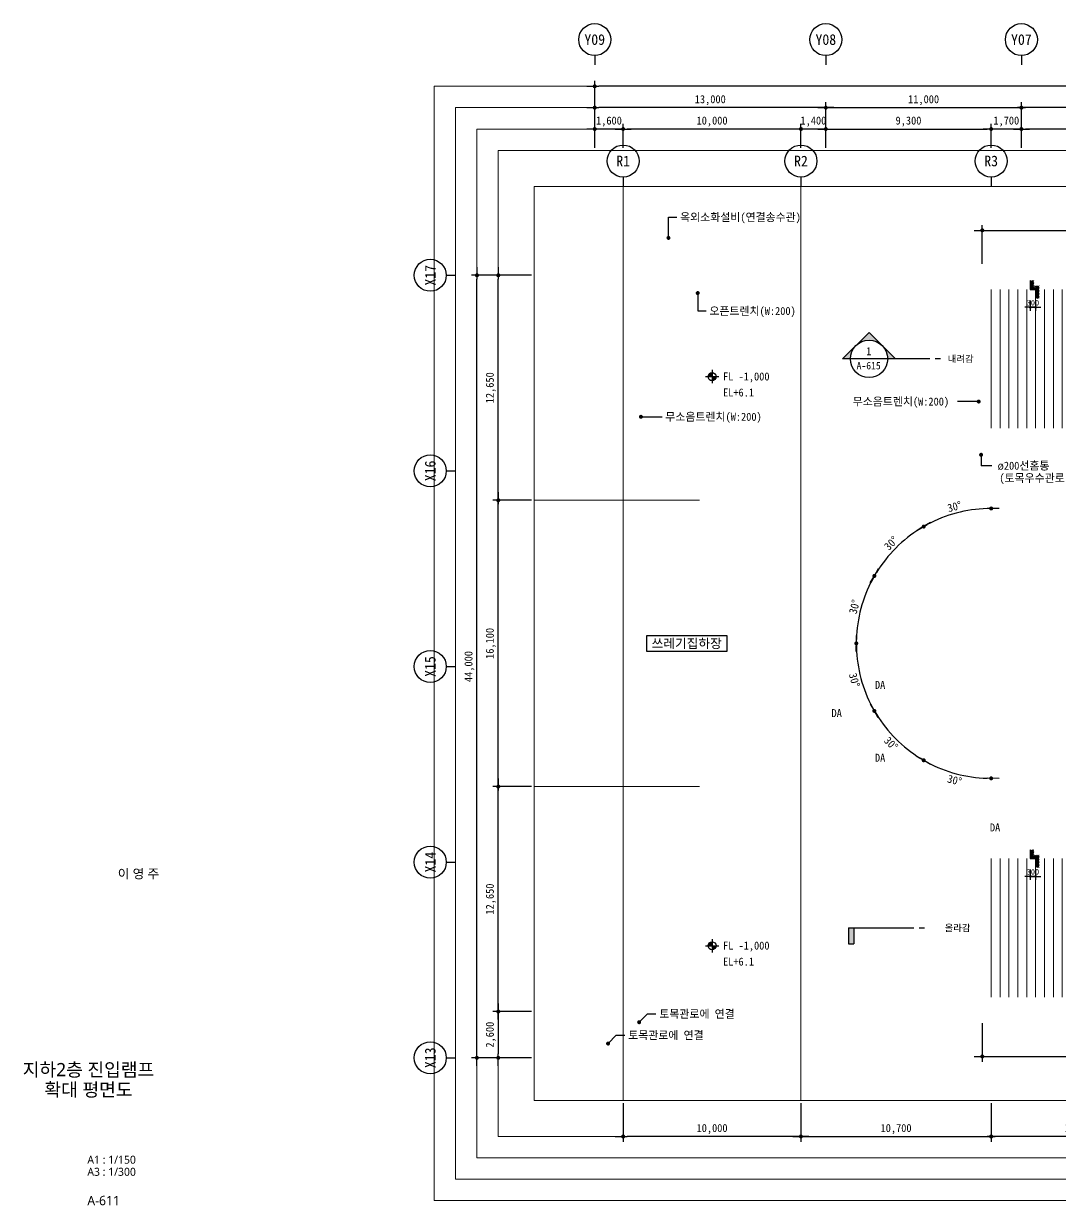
# Model space of a CAD drawing. Header units: millimetres. Extents: x 2292510 to 2787134, y 32296 to 526467.
# Drawn here: x 2401546 to 2459864, y 277068 to 343516 of the extents above; entities that cross this region are included whole.
import ezdxf
from ezdxf.enums import TextEntityAlignment as Align

# ---------------------------------------------------------------- set-up
doc = ezdxf.new("R2010")
doc.units = ezdxf.units.MM
doc.header["$LTSCALE"] = 200
doc.header["$MEASUREMENT"] = 0
doc.linetypes.add('CEN', pattern=[62, 60, -1, 0, -1])
doc.layers.get('0').update_dxf_attribs({"linetype": 'CONTINUOUS'})
for name, color, linetype, lineweight in [('A-AXIS-BUBL', 7, 'CONTINUOUS', 25), ('A-BORD-TEXT', 3, 'CONTINUOUS', 25), ('A-CNTL', 1, 'CEN', 15), ('A-DIMS', 7, 'CONTINUOUS', 25), ('A-MKXS-LEAD', 7, 'CONTINUOUS', 25), ('A-MKXS-MAK1', 3, 'CONTINUOUS', 25), ('A-MKXS-TEXT1', 3, 'CONTINUOUS', 25), ('A-MKXS-TEXT2', 7, 'CONTINUOUS', 25), ('A-MKXX-NAME', 3, 'CONTINUOUS', 25), ('A-MKXX-SYMB', 7, 'CONTINUOUS', 25), ('A-SSXS-PATT', 8, 'CONTINUOUS', 18), ('A-XXXX-HATC', 8, 'CONTINUOUS', 18), ('A-XXXX-SYMB', 7, 'CONTINUOUS', 25), ('A-XXXX-TXT2', 3, 'CONTINUOUS', 25)]:
    doc.layers.add(name, color=color, linetype=linetype, lineweight=lineweight)
doc.layers.add('A-XXXX-NPLT', color=144, linetype='CONTINUOUS', lineweight=15, plot=False)
doc.styles.add('HY울릉도L', font='')
doc.styles.add('돋움', font='')
doc.styles.add('돋움체', font='')
doc.styles.add('맑은고딕', font='malgun.ttf')
doc.styles.get('HY울릉도L').set_extended_font_data('HYwulM')
doc.styles.get('돋움').set_extended_font_data('DotumChe')
doc.styles.get('돋움체').set_extended_font_data('DotumChe')
doc.dimstyles.new('CDIM', dxfattribs={"dimtxt": 3, "dimasz": 1.5, "dimexe": 2, "dimexo": 1, "dimgap": 1, "dimtad": 1, "dimdec": 0, "dimrnd": 0.5, "dimzin": 0, "dimdsep": 32, "dimlunit": 6, "dimtxsty": 'HY울릉도L', "dimblk1": '_CIDOT', "dimblk2": '_CIDOT', "dimsah": 1, "dimcen": 5.5, "dimclrd": 2, "dimclre": 2, "dimclrt": 7, "dimadec": 0, "dimazin": 0, "dimtfac": 1, "dimtdec": 0, "dimtix": 1, "dimtmove": 2, "dimatfit": 1, "dimldrblk": '_CIDOT', "dimfxl": 1, "dimtolj": 1, "dimtzin": 0, "dimlwd": -1, "dimarcsym": 0})

# ---------------------------------------------------------------- blocks, each defined once
blk = doc.blocks.new('_CIDOT')
at = {"color": 0, "linetype": 'ByBlock'}
blk.add_line((2, 0), (-1, 0), dxfattribs=at)
at = {"color": 0, "linetype": 'ByBlock', "const_width": 0.5}
blk.add_lwpolyline([(-0.25, 0, 1), (0.25, 0, 1)], format="xyb", close=True, dxfattribs=at)
blk = doc.blocks.new('*D34')
at = {"layer": 'A-DIMS', "lineweight": -2, "transparency": 16777216}
for p, q in [((2455471, 330016), (2455471, 332191)), ((2485971, 330016), (2485971, 332191))]:
    blk.add_line(p, q, dxfattribs=at)
at = {"layer": 'A-DIMS', "transparency": 16777216}
blk.add_line((2455696, 331891), (2485746, 331891), dxfattribs=at)
at = {"layer": 'A-DIMS', "transparency": 16777216, "xscale": 225, "yscale": 225, "zscale": 225, "rotation": 180}
blk.add_blockref('_CIDOT', (2455471, 331891), dxfattribs=at)
at = {"layer": 'A-DIMS', "transparency": 16777216, "xscale": 225, "yscale": 225, "zscale": 225}
blk.add_blockref('_CIDOT', (2485971, 331891), dxfattribs=at)
at = {"layer": 'A-DIMS', "color": 3, "transparency": 16777216, "insert": (2470721, 332308), "char_height": 450, "attachment_point": 5, "style": '돋움'}
blk.add_mtext('\\A1;30,500', dxfattribs=at)
blk = doc.blocks.new('*D35')
at = {"layer": 'A-DIMS', "lineweight": -2, "transparency": 16777216}
for p, q in [((2455471, 287316), (2455471, 285141)), ((2485971, 287316), (2485971, 285141))]:
    blk.add_line(p, q, dxfattribs=at)
at = {"layer": 'A-DIMS', "transparency": 16777216}
blk.add_line((2455696, 285441), (2485746, 285441), dxfattribs=at)
at = {"layer": 'A-DIMS', "transparency": 16777216, "xscale": 225, "yscale": 225, "zscale": 225, "rotation": 180}
blk.add_blockref('_CIDOT', (2455471, 285441), dxfattribs=at)
at = {"layer": 'A-DIMS', "transparency": 16777216, "xscale": 225, "yscale": 225, "zscale": 225}
blk.add_blockref('_CIDOT', (2485971, 285441), dxfattribs=at)
at = {"layer": 'A-DIMS', "color": 3, "transparency": 16777216, "insert": (2470721, 285858), "char_height": 450, "attachment_point": 5, "style": '돋움'}
blk.add_mtext('\\A1;30,500', dxfattribs=at)
blk = doc.blocks.new('*D104')
at = {"layer": 'A-DIMS', "transparency": 16777216}
blk.add_arc((2455971, 308666), 7587, 211.69917, 238.30083, dxfattribs=at)
at = {"layer": 'A-DIMS', "transparency": 16777216, "xscale": 225, "yscale": 225, "zscale": 225}
for p, rotation in [((2449400, 304872), 120.8495855993238), ((2452177, 302095), 329.1504144006748)]:
    blk.add_blockref('_CIDOT', p, dxfattribs=dict(at, rotation=rotation))
at = {"layer": 'A-DIMS', "color": 3, "transparency": 16777216, "insert": (2450340, 303035), "char_height": 450, "attachment_point": 5, "rotation": 315, "style": '돋움'}
blk.add_mtext('\\A1;30°', dxfattribs=at)
blk = doc.blocks.new('*D105')
at = {"layer": 'A-DIMS', "transparency": 16777216}
blk.add_arc((2455971, 308666), 7587, 241.69917, 268.30083, dxfattribs=at)
at = {"layer": 'A-DIMS', "transparency": 16777216, "xscale": 225, "yscale": 225, "zscale": 225}
for p, rotation in [((2452177, 302095), 150.8495854996979), ((2455971, 301078), 359.1504145003022)]:
    blk.add_blockref('_CIDOT', p, dxfattribs=dict(at, rotation=rotation))
at = {"layer": 'A-DIMS', "color": 3, "transparency": 16777216, "insert": (2453910, 300974), "char_height": 450, "attachment_point": 5, "rotation": 345, "style": '돋움'}
blk.add_mtext('\\A1;30°', dxfattribs=at)
blk = doc.blocks.new('*D106')
at = {"layer": 'A-DIMS', "transparency": 16777216}
blk.add_arc((2455971, 308666), 7587, 121.69917, 148.30083, dxfattribs=at)
at = {"layer": 'A-DIMS', "transparency": 16777216, "xscale": 225, "yscale": 225, "zscale": 225}
for p, rotation in [((2452177, 315236), 30.84958559932581), ((2449400, 312459), 239.1504144006759)]:
    blk.add_blockref('_CIDOT', p, dxfattribs=dict(at, rotation=rotation))
at = {"layer": 'A-DIMS', "color": 3, "transparency": 16777216, "insert": (2450340, 314296), "char_height": 450, "attachment_point": 5, "rotation": 45, "style": '돋움'}
blk.add_mtext('\\A1;30°', dxfattribs=at)
blk = doc.blocks.new('*D107')
at = {"layer": 'A-DIMS', "transparency": 16777216}
blk.add_arc((2455971, 308666), 7587, 91.69917, 118.30083, dxfattribs=at)
at = {"layer": 'A-DIMS', "transparency": 16777216, "xscale": 225, "yscale": 225, "zscale": 225}
for p, rotation in [((2455971, 316253), 0.849585599324461), ((2452177, 315236), 209.1504144006779)]:
    blk.add_blockref('_CIDOT', p, dxfattribs=dict(at, rotation=rotation))
at = {"layer": 'A-DIMS', "color": 3, "transparency": 16777216, "insert": (2453910, 316357), "char_height": 450, "attachment_point": 5, "rotation": 15, "style": '돋움'}
blk.add_mtext('\\A1;30°', dxfattribs=at)
blk = doc.blocks.new('*D119')
at = {"layer": 'A-DIMS', "transparency": 16777216}
blk.add_arc((2455971, 308666), 7587, 151.69917, 178.30083, dxfattribs=at)
at = {"layer": 'A-DIMS', "transparency": 16777216, "xscale": 225, "yscale": 225, "zscale": 225}
for p, rotation in [((2449400, 312459), 60.84958559933229), ((2448384, 308666), 269.1504144006798)]:
    blk.add_blockref('_CIDOT', p, dxfattribs=dict(at, rotation=rotation))
at = {"layer": 'A-DIMS', "color": 3, "transparency": 16777216, "insert": (2448280, 310726), "char_height": 450, "attachment_point": 5, "rotation": 75, "style": '돋움'}
blk.add_mtext('\\A1;30°', dxfattribs=at)
blk = doc.blocks.new('*D120')
at = {"layer": 'A-DIMS', "transparency": 16777216}
blk.add_arc((2455971, 308666), 7587, 181.69917, 208.30083, dxfattribs=at)
at = {"layer": 'A-DIMS', "transparency": 16777216, "xscale": 225, "yscale": 225, "zscale": 225}
for p, rotation in [((2448384, 308666), 90.84958559932838), ((2449400, 304872), 299.1504144006764)]:
    blk.add_blockref('_CIDOT', p, dxfattribs=dict(at, rotation=rotation))
at = {"layer": 'A-DIMS', "color": 3, "transparency": 16777216, "insert": (2448280, 306605), "char_height": 450, "attachment_point": 5, "rotation": 285, "style": '돋움'}
blk.add_mtext('\\A1;30°', dxfattribs=at)
blk = doc.blocks.new('*U162')
at = {"layer": 'A-SSXS-PATT'}
blk.add_line((0, -3900), (0, 3900), dxfattribs=at)
blk = doc.blocks.new('*U163')
at = {"color": 0, "linetype": 'ByBlock', "lineweight": -2, "transparency": 16777216}
for p, rotation in [((2609192, 413522), 9.999999999999977), ((2609744, 413610), 7.99999999999998), ((2610298, 413678), 5.999999999999965), ((2610855, 413726), 4.000000000000041), ((2611412, 413756), 1.999999999999765), ((2607027, 412982), 17.99999999999997), ((2607561, 413146), 15.99999999999997), ((2608100, 413290), 13.99999999999997), ((2608644, 413416), 11.99999999999999), ((2605977, 412600), 22), ((2606498, 412801), 19.99999999999998), ((2604459, 411893), 28), ((2604957, 412146), 25.99999999999998), ((2605463, 412382), 23.99999999999997), ((2603492, 411334), 32), ((2603971, 411622), 29.99999999999999), ((2603024, 411030), 34.00000000000001), ((2602120, 410374), 37.99999999999999), ((2602566, 410710), 36.00000000000001), ((2601686, 410022), 39.99999999999999), ((2600856, 409275), 43.99999999999999), ((2601265, 409656), 41.99999999999999), ((2600461, 408880), 45.99999999999999), ((2600080, 408472), 47.99999999999999), ((2599363, 407616), 51.99999999999999), ((2599714, 408050), 49.99999999999999), ((2599027, 407170), 53.99999999999997), ((2598706, 406713), 56), ((2598402, 406244), 57.99999999999999), ((2598114, 405765), 59.99999999999999), ((2597844, 405277), 61.99999999999999), ((2597590, 404779), 63.99999999999999), ((2597354, 404273), 66), ((2597136, 403759), 68), ((2596936, 403238), 70), ((2596754, 402710), 72), ((2596591, 402176), 74), ((2596446, 401636), 75.99999999999997), ((2596320, 401092), 77.99999999999999), ((2596214, 400544), 79.99999999999999), ((2596127, 399992), 82), ((2596058, 399438), 83.99999999999999), ((2596010, 398882), 86), ((2595981, 398324), 87.99999999999999), ((2595971, 397766), 89.99999999999997), ((2595981, 397207), 92), ((2596010, 396649), 93.99999999999999), ((2596058, 396093), 96), ((2596127, 395539), 98), ((2596214, 394987), 99.99999999999999), ((2596320, 394439), 102), ((2596446, 393895), 104), ((2596591, 393355), 106), ((2596754, 392821), 108), ((2596936, 392293), 110), ((2597136, 391772), 112), ((2597354, 391258), 114), ((2597590, 390752), 116), ((2597844, 390254), 118), ((2598114, 389766), 120), ((2598402, 389287), 122), ((2598706, 388818), 124), ((2599027, 388361), 126), ((2599363, 387915), 128), ((2599714, 387481), 130), ((2600080, 387059), 132), ((2600461, 386651), 134), ((2600856, 386256), 136), ((2601265, 385875), 138), ((2601686, 385509), 140), ((2602120, 385157), 142), ((2602566, 384821), 144), ((2603024, 384501), 146), ((2603492, 384197), 148), ((2603971, 383909), 150), ((2604459, 383638), 152), ((2604957, 383385), 154), ((2605463, 383149), 156), ((2605977, 382931), 158), ((2606498, 382730), 160), ((2607026, 382549), 162), ((2607561, 382385), 164), ((2608100, 382241), 166), ((2608644, 382115), 168.0000000000001), ((2609192, 382009), 170), ((2609744, 381921), 172), ((2610298, 381853), 174), ((2610855, 381805), 176.0000000000001), ((2611412, 381775), 178.0000000000001), ((2611971, 381766), 180)]:
    blk.add_blockref('*U162', p, dxfattribs=dict(at, rotation=rotation))
blk.add_blockref('*U162', (2611971, 413765), dxfattribs=at)
blk = doc.blocks.new('rampline')
at = {"layer": 'A-SSXS-PATT'}
for p, q in [((43241, 56650), (43241, 64450)), ((43741, 56650), (43741, 64450)), ((44241, 56650), (44241, 64450)), ((44741, 56650), (44741, 64450)), ((45241, 56650), (45241, 64450)), ((45741, 56650), (45741, 64450)), ((46241, 56650), (46241, 64450)), ((46741, 56650), (46741, 64450)), ((47241, 56650), (47241, 64450)), ((47741, 56650), (47741, 64450)), ((48241, 56650), (48241, 64450)), ((48741, 56650), (48741, 64450)), ((49241, 56650), (49241, 64450)), ((49741, 56650), (49741, 64450)), ((50241, 56650), (50241, 64450)), ((50741, 56650), (50741, 64450)), ((51241, 56650), (51241, 64450)), ((51741, 56650), (51741, 64450)), ((52241, 56650), (52241, 64450)), ((52741, 56650), (52741, 64450)), ((53241, 56650), (53241, 64450)), ((53741, 56650), (53741, 64450)), ((54241, 56650), (54241, 64450)), ((54741, 56650), (54741, 64450)), ((55241, 56650), (55241, 64450)), ((55741, 56650), (55741, 64450)), ((56241, 56650), (56241, 64450)), ((56741, 56650), (56741, 64450)), ((57241, 56650), (57241, 64450)), ((57741, 56650), (57741, 64450)), ((58241, 56650), (58241, 64450)), ((58741, 56650), (58741, 64450)), ((59241, 56650), (59241, 64450)), ((59741, 56650), (59741, 64450)), ((60241, 56650), (60241, 64450)), ((60741, 56650), (60741, 64450)), ((61241, 56650), (61241, 64450)), ((61741, 56650), (61741, 64450)), ((62241, 56650), (62241, 64450)), ((62741, 56650), (62741, 64450)), ((63241, 56650), (63241, 64450)), ((63741, 56650), (63741, 64450)), ((64241, 56650), (64241, 64450)), ((64741, 56650), (64741, 64450)), ((65241, 56650), (65241, 64450)), ((65741, 56650), (65741, 64450)), ((66241, 56650), (66241, 64450)), ((66741, 56650), (66741, 64450)), ((67241, 56650), (67241, 64450)), ((67741, 56650), (67741, 64450)), ((68241, 56650), (68241, 64450)), ((68741, 56650), (68741, 64450)), ((69241, 56650), (69241, 64450)), ((69741, 56650), (69741, 64450)), ((70241, 56650), (70241, 64450)), ((70741, 56650), (70741, 64450)), ((71241, 56650), (71241, 64450)), ((71741, 56650), (71741, 64450)), ((72241, 56650), (72241, 64450)), ((72741, 56650), (72741, 64450)), ((73241, 56650), (73241, 64450)), ((43241, 32450), (43241, 24650)), ((43741, 32450), (43741, 24650)), ((44241, 32450), (44241, 24650)), ((44741, 32450), (44741, 24650)), ((45241, 32450), (45241, 24650)), ((45741, 32450), (45741, 24650)), ((46241, 32450), (46241, 24650)), ((46741, 32450), (46741, 24650)), ((47241, 32450), (47241, 24650)), ((47741, 32450), (47741, 24650)), ((48241, 32450), (48241, 24650)), ((48741, 32450), (48741, 24650)), ((49241, 32450), (49241, 24650)), ((49741, 32450), (49741, 24650)), ((50241, 32450), (50241, 24650)), ((50741, 32450), (50741, 24650)), ((51241, 32450), (51241, 24650)), ((51741, 32450), (51741, 24650)), ((52241, 32450), (52241, 24650)), ((52741, 32450), (52741, 24650)), ((53241, 32450), (53241, 24650)), ((53741, 32450), (53741, 24650)), ((54241, 32450), (54241, 24650)), ((54741, 32450), (54741, 24650)), ((55241, 32450), (55241, 24650)), ((55741, 32450), (55741, 24650)), ((56241, 32450), (56241, 24650)), ((56741, 32450), (56741, 24650)), ((57241, 32450), (57241, 24650)), ((57741, 32450), (57741, 24650)), ((58241, 32450), (58241, 24650)), ((58741, 32450), (58741, 24650)), ((59241, 32450), (59241, 24650)), ((59741, 32450), (59741, 24650)), ((60241, 32450), (60241, 24650)), ((60741, 32450), (60741, 24650)), ((61241, 32450), (61241, 24650)), ((61741, 32450), (61741, 24650)), ((62241, 32450), (62241, 24650)), ((62741, 32450), (62741, 24650)), ((63241, 32450), (63241, 24650)), ((63741, 32450), (63741, 24650)), ((64241, 32450), (64241, 24650)), ((64741, 32450), (64741, 24650)), ((65241, 32450), (65241, 24650)), ((65741, 32450), (65741, 24650)), ((66241, 32450), (66241, 24650)), ((66741, 32450), (66741, 24650)), ((67241, 32450), (67241, 24650)), ((67741, 32450), (67741, 24650)), ((68241, 32450), (68241, 24650)), ((68741, 32450), (68741, 24650)), ((69241, 32450), (69241, 24650)), ((69741, 32450), (69741, 24650)), ((70241, 32450), (70241, 24650)), ((70741, 32450), (70741, 24650)), ((71241, 32450), (71241, 24650)), ((71741, 32450), (71741, 24650)), ((72241, 32450), (72241, 24650)), ((72741, 32450), (72741, 24650)), ((73241, 32450), (73241, 24650))]:
    blk.add_line(p, q, dxfattribs=at)
at = {"xscale": -1}
blk.add_blockref('*U163', (2685212, -353216), dxfattribs=at)
blk = doc.blocks.new('*D227')
at = {"layer": 'A-DIMS', "lineweight": -2, "transparency": 16777216}
for p, q in [((43241, 72425), (43241, 73775)), ((44941, 72425), (44941, 73775))]:
    blk.add_line(p, q, dxfattribs=at)
at = {"layer": 'A-DIMS', "transparency": 16777216}
for p, q in [((43016, 73475), (42791, 73475)), ((44941, 73475), (43241, 73475)), ((45166, 73475), (45391, 73475))]:
    blk.add_line(p, q, dxfattribs=at)
at = {"layer": 'A-DIMS', "transparency": 16777216, "xscale": 225, "yscale": 225, "zscale": 225}
blk.add_blockref('_CIDOT', (43241, 73475), dxfattribs=at)
at = {"layer": 'A-DIMS', "transparency": 16777216, "xscale": 225, "yscale": 225, "zscale": 225, "rotation": 180}
blk.add_blockref('_CIDOT', (44941, 73475), dxfattribs=at)
at = {"layer": 'A-DIMS', "color": 3, "transparency": 16777216, "insert": (44091, 73893), "char_height": 450, "attachment_point": 5, "style": '돋움'}
blk.add_mtext('\\A1;1,700', dxfattribs=at)
blk = doc.blocks.new('*D230')
at = {"layer": 'A-DIMS', "lineweight": -2, "transparency": 16777216}
for p, q in [((32541, 72425), (32541, 73775)), ((33941, 72425), (33941, 73775))]:
    blk.add_line(p, q, dxfattribs=at)
at = {"layer": 'A-DIMS', "transparency": 16777216}
for p, q in [((32316, 73475), (32091, 73475)), ((33941, 73475), (32541, 73475)), ((34166, 73475), (34391, 73475))]:
    blk.add_line(p, q, dxfattribs=at)
at = {"layer": 'A-DIMS', "transparency": 16777216, "xscale": 225, "yscale": 225, "zscale": 225}
blk.add_blockref('_CIDOT', (32541, 73475), dxfattribs=at)
at = {"layer": 'A-DIMS', "transparency": 16777216, "xscale": 225, "yscale": 225, "zscale": 225, "rotation": 180}
blk.add_blockref('_CIDOT', (33941, 73475), dxfattribs=at)
at = {"layer": 'A-DIMS', "color": 3, "transparency": 16777216, "insert": (33241, 73893), "char_height": 450, "attachment_point": 5, "style": '돋움'}
blk.add_mtext('\\A1;1,400', dxfattribs=at)
blk = doc.blocks.new('*D231')
at = {"layer": 'A-DIMS', "lineweight": -2, "transparency": 16777216}
for p, q in [((22541, 72425), (22541, 73775)), ((32541, 72425), (32541, 73775))]:
    blk.add_line(p, q, dxfattribs=at)
at = {"layer": 'A-DIMS', "transparency": 16777216}
blk.add_line((32316, 73475), (22766, 73475), dxfattribs=at)
at = {"layer": 'A-DIMS', "transparency": 16777216, "xscale": 225, "yscale": 225, "zscale": 225, "rotation": 180}
blk.add_blockref('_CIDOT', (22541, 73475), dxfattribs=at)
at = {"layer": 'A-DIMS', "transparency": 16777216, "xscale": 225, "yscale": 225, "zscale": 225}
blk.add_blockref('_CIDOT', (32541, 73475), dxfattribs=at)
at = {"layer": 'A-DIMS', "color": 3, "transparency": 16777216, "insert": (27541, 73893), "char_height": 450, "attachment_point": 5, "style": '돋움'}
blk.add_mtext('\\A1;10,000', dxfattribs=at)
blk = doc.blocks.new('*D232')
at = {"layer": 'A-DIMS', "lineweight": -2, "transparency": 16777216}
for p, q in [((20941, 72425), (20941, 73775)), ((22541, 72425), (22541, 73775))]:
    blk.add_line(p, q, dxfattribs=at)
at = {"layer": 'A-DIMS', "transparency": 16777216}
for p, q in [((20716, 73475), (20491, 73475)), ((22541, 73475), (20941, 73475)), ((22766, 73475), (22991, 73475))]:
    blk.add_line(p, q, dxfattribs=at)
at = {"layer": 'A-DIMS', "transparency": 16777216, "xscale": 225, "yscale": 225, "zscale": 225}
blk.add_blockref('_CIDOT', (20941, 73475), dxfattribs=at)
at = {"layer": 'A-DIMS', "transparency": 16777216, "xscale": 225, "yscale": 225, "zscale": 225, "rotation": 180}
blk.add_blockref('_CIDOT', (22541, 73475), dxfattribs=at)
at = {"layer": 'A-DIMS', "color": 3, "transparency": 16777216, "insert": (21741, 73893), "char_height": 450, "attachment_point": 5, "style": '돋움'}
blk.add_mtext('\\A1;1,600', dxfattribs=at)
blk = doc.blocks.new('*D233')
at = {"layer": 'A-DIMS', "lineweight": -2, "transparency": 16777216}
for p, q in [((17391, 36500), (15216, 36500)), ((17391, 23850), (15216, 23850))]:
    blk.add_line(p, q, dxfattribs=at)
at = {"layer": 'A-DIMS', "transparency": 16777216}
blk.add_line((15516, 24075), (15516, 36275), dxfattribs=at)
at = {"layer": 'A-DIMS', "transparency": 16777216, "xscale": 225, "yscale": 225, "zscale": 225}
for p, rotation in [((15516, 36500), 90), ((15516, 23850), 270)]:
    blk.add_blockref('_CIDOT', p, dxfattribs=dict(at, rotation=rotation))
at = {"layer": 'A-DIMS', "color": 3, "transparency": 16777216, "insert": (15098, 30175), "char_height": 450, "attachment_point": 5, "rotation": 90, "style": '돋움'}
blk.add_mtext('\\A1;12,650', dxfattribs=at)
blk = doc.blocks.new('*D234')
at = {"layer": 'A-DIMS', "lineweight": -2, "transparency": 16777216}
for p, q in [((17391, 52600), (15216, 52600)), ((17391, 36500), (15216, 36500))]:
    blk.add_line(p, q, dxfattribs=at)
at = {"layer": 'A-DIMS', "transparency": 16777216}
blk.add_line((15516, 36725), (15516, 52375), dxfattribs=at)
at = {"layer": 'A-DIMS', "transparency": 16777216, "xscale": 225, "yscale": 225, "zscale": 225}
for p, rotation in [((15516, 52600), 90), ((15516, 36500), 270)]:
    blk.add_blockref('_CIDOT', p, dxfattribs=dict(at, rotation=rotation))
at = {"layer": 'A-DIMS', "color": 3, "transparency": 16777216, "insert": (15098, 44550), "char_height": 450, "attachment_point": 5, "rotation": 90, "style": '돋움'}
blk.add_mtext('\\A1;16,100', dxfattribs=at)
blk = doc.blocks.new('*D235')
at = {"layer": 'A-DIMS', "lineweight": -2, "transparency": 16777216}
for p, q in [((17391, 65250), (15216, 65250)), ((17391, 52600), (15216, 52600))]:
    blk.add_line(p, q, dxfattribs=at)
at = {"layer": 'A-DIMS', "transparency": 16777216}
blk.add_line((15516, 52825), (15516, 65025), dxfattribs=at)
at = {"layer": 'A-DIMS', "transparency": 16777216, "xscale": 225, "yscale": 225, "zscale": 225}
for p, rotation in [((15516, 65250), 90), ((15516, 52600), 270)]:
    blk.add_blockref('_CIDOT', p, dxfattribs=dict(at, rotation=rotation))
at = {"layer": 'A-DIMS', "color": 3, "transparency": 16777216, "insert": (15098, 58925), "char_height": 450, "attachment_point": 5, "rotation": 90, "style": '돋움'}
blk.add_mtext('\\A1;12,650', dxfattribs=at)
blk = doc.blocks.new('*D236')
at = {"layer": 'A-DIMS', "lineweight": -2, "transparency": 16777216}
for p, q in [((17391, 23850), (15216, 23850)), ((17391, 21250), (15216, 21250))]:
    blk.add_line(p, q, dxfattribs=at)
at = {"layer": 'A-DIMS', "transparency": 16777216}
blk.add_line((15516, 23625), (15516, 21475), dxfattribs=at)
at = {"layer": 'A-DIMS', "transparency": 16777216, "xscale": 225, "yscale": 225, "zscale": 225}
for p, rotation in [((15516, 23850), 90), ((15516, 21250), 270)]:
    blk.add_blockref('_CIDOT', p, dxfattribs=dict(at, rotation=rotation))
at = {"layer": 'A-DIMS', "color": 3, "transparency": 16777216, "insert": (15098, 22550), "char_height": 450, "attachment_point": 5, "rotation": 90, "style": '돋움'}
blk.add_mtext('\\A1;2,600', dxfattribs=at)
blk = doc.blocks.new('*D237')
at = {"layer": 'A-DIMS', "lineweight": -2, "transparency": 16777216}
for p, q in [((17391, 65250), (14016, 65250)), ((17391, 21250), (14016, 21250))]:
    blk.add_line(p, q, dxfattribs=at)
at = {"layer": 'A-DIMS', "transparency": 16777216}
blk.add_line((14316, 21475), (14316, 65025), dxfattribs=at)
at = {"layer": 'A-DIMS', "transparency": 16777216, "xscale": 225, "yscale": 225, "zscale": 225}
for p, rotation in [((14316, 65250), 90), ((14316, 21250), 270)]:
    blk.add_blockref('_CIDOT', p, dxfattribs=dict(at, rotation=rotation))
at = {"layer": 'A-DIMS', "color": 3, "transparency": 16777216, "insert": (13898, 43250), "char_height": 450, "attachment_point": 5, "rotation": 90, "style": '돋움'}
blk.add_mtext('\\A1;44,000', dxfattribs=at)
blk = doc.blocks.new('*D238')
at = {"layer": 'A-DIMS', "lineweight": -2, "transparency": 16777216}
for p, q in [((20941, 72425), (20941, 76175)), ((88941, 72425), (88941, 76175))]:
    blk.add_line(p, q, dxfattribs=at)
at = {"layer": 'A-DIMS', "transparency": 16777216}
blk.add_line((88716, 75875), (21166, 75875), dxfattribs=at)
at = {"layer": 'A-DIMS', "transparency": 16777216, "xscale": 225, "yscale": 225, "zscale": 225, "rotation": 180}
blk.add_blockref('_CIDOT', (20941, 75875), dxfattribs=at)
at = {"layer": 'A-DIMS', "transparency": 16777216, "xscale": 225, "yscale": 225, "zscale": 225}
blk.add_blockref('_CIDOT', (88941, 75875), dxfattribs=at)
at = {"layer": 'A-DIMS', "color": 3, "transparency": 16777216, "insert": (54941, 76293), "char_height": 450, "attachment_point": 5, "style": '돋움'}
blk.add_mtext('\\A1;68,000', dxfattribs=at)
blk = doc.blocks.new('*D239')
at = {"layer": 'A-DIMS', "lineweight": -2, "transparency": 16777216}
for p, q in [((20941, 72425), (20941, 74975)), ((33941, 72425), (33941, 74975))]:
    blk.add_line(p, q, dxfattribs=at)
at = {"layer": 'A-DIMS', "transparency": 16777216}
blk.add_line((33716, 74675), (21166, 74675), dxfattribs=at)
at = {"layer": 'A-DIMS', "transparency": 16777216, "xscale": 225, "yscale": 225, "zscale": 225, "rotation": 180}
blk.add_blockref('_CIDOT', (20941, 74675), dxfattribs=at)
at = {"layer": 'A-DIMS', "transparency": 16777216, "xscale": 225, "yscale": 225, "zscale": 225}
blk.add_blockref('_CIDOT', (33941, 74675), dxfattribs=at)
at = {"layer": 'A-DIMS', "color": 3, "transparency": 16777216, "insert": (27441, 75093), "char_height": 450, "attachment_point": 5, "style": '돋움'}
blk.add_mtext('\\A1;13,000', dxfattribs=at)
blk = doc.blocks.new('*D240')
at = {"layer": 'A-DIMS', "lineweight": -2, "transparency": 16777216}
for p, q in [((33941, 72425), (33941, 74975)), ((44941, 72425), (44941, 74975))]:
    blk.add_line(p, q, dxfattribs=at)
at = {"layer": 'A-DIMS', "transparency": 16777216}
blk.add_line((34166, 74675), (44716, 74675), dxfattribs=at)
at = {"layer": 'A-DIMS', "transparency": 16777216, "xscale": 225, "yscale": 225, "zscale": 225, "rotation": 180}
blk.add_blockref('_CIDOT', (33941, 74675), dxfattribs=at)
at = {"layer": 'A-DIMS', "transparency": 16777216, "xscale": 225, "yscale": 225, "zscale": 225}
blk.add_blockref('_CIDOT', (44941, 74675), dxfattribs=at)
at = {"layer": 'A-DIMS', "color": 3, "transparency": 16777216, "insert": (39441, 75093), "char_height": 450, "attachment_point": 5, "style": '돋움'}
blk.add_mtext('\\A1;11,000', dxfattribs=at)
blk = doc.blocks.new('*D241')
at = {"layer": 'A-DIMS', "lineweight": -2, "transparency": 16777216}
for p, q in [((44941, 72425), (44941, 74975)), ((55941, 72425), (55941, 74975))]:
    blk.add_line(p, q, dxfattribs=at)
at = {"layer": 'A-DIMS', "transparency": 16777216}
blk.add_line((55716, 74675), (45166, 74675), dxfattribs=at)
at = {"layer": 'A-DIMS', "transparency": 16777216, "xscale": 225, "yscale": 225, "zscale": 225, "rotation": 180}
blk.add_blockref('_CIDOT', (44941, 74675), dxfattribs=at)
at = {"layer": 'A-DIMS', "transparency": 16777216, "xscale": 225, "yscale": 225, "zscale": 225}
blk.add_blockref('_CIDOT', (55941, 74675), dxfattribs=at)
at = {"layer": 'A-DIMS', "color": 3, "transparency": 16777216, "insert": (50441, 75093), "char_height": 450, "attachment_point": 5, "style": '돋움'}
blk.add_mtext('\\A1;11,000', dxfattribs=at)
blk = doc.blocks.new('*D245')
at = {"layer": 'A-DIMS', "lineweight": -2, "transparency": 16777216}
for p, q in [((33941, 72425), (33941, 73775)), ((43241, 72425), (43241, 73775))]:
    blk.add_line(p, q, dxfattribs=at)
at = {"layer": 'A-DIMS', "transparency": 16777216}
blk.add_line((34166, 73475), (43016, 73475), dxfattribs=at)
at = {"layer": 'A-DIMS', "transparency": 16777216, "xscale": 225, "yscale": 225, "zscale": 225, "rotation": 180}
blk.add_blockref('_CIDOT', (33941, 73475), dxfattribs=at)
at = {"layer": 'A-DIMS', "transparency": 16777216, "xscale": 225, "yscale": 225, "zscale": 225}
blk.add_blockref('_CIDOT', (43241, 73475), dxfattribs=at)
at = {"layer": 'A-DIMS', "color": 3, "transparency": 16777216, "insert": (38591, 73893), "char_height": 450, "attachment_point": 5, "style": '돋움'}
blk.add_mtext('\\A1;9,300', dxfattribs=at)
blk = doc.blocks.new('*D246')
at = {"layer": 'A-DIMS', "lineweight": -2, "transparency": 16777216}
for p, q in [((44941, 72425), (44941, 73775)), ((53241, 72425), (53241, 73775))]:
    blk.add_line(p, q, dxfattribs=at)
at = {"layer": 'A-DIMS', "transparency": 16777216}
blk.add_line((53016, 73475), (45166, 73475), dxfattribs=at)
at = {"layer": 'A-DIMS', "transparency": 16777216, "xscale": 225, "yscale": 225, "zscale": 225, "rotation": 180}
blk.add_blockref('_CIDOT', (44941, 73475), dxfattribs=at)
at = {"layer": 'A-DIMS', "transparency": 16777216, "xscale": 225, "yscale": 225, "zscale": 225}
blk.add_blockref('_CIDOT', (53241, 73475), dxfattribs=at)
at = {"layer": 'A-DIMS', "color": 3, "transparency": 16777216, "insert": (49091, 73893), "char_height": 450, "attachment_point": 5, "style": '돋움'}
blk.add_mtext('\\A1;8,300', dxfattribs=at)
blk = doc.blocks.new('*D250')
at = {"layer": 'A-DIMS', "lineweight": -2, "transparency": 16777216}
for p, q in [((43241, 18700), (43241, 16525)), ((53241, 18700), (53241, 16525))]:
    blk.add_line(p, q, dxfattribs=at)
at = {"layer": 'A-DIMS', "transparency": 16777216}
blk.add_line((53016, 16825), (43466, 16825), dxfattribs=at)
at = {"layer": 'A-DIMS', "transparency": 16777216, "xscale": 225, "yscale": 225, "zscale": 225, "rotation": 180}
blk.add_blockref('_CIDOT', (43241, 16825), dxfattribs=at)
at = {"layer": 'A-DIMS', "transparency": 16777216, "xscale": 225, "yscale": 225, "zscale": 225}
blk.add_blockref('_CIDOT', (53241, 16825), dxfattribs=at)
at = {"layer": 'A-DIMS', "color": 3, "transparency": 16777216, "insert": (48241, 17243), "char_height": 450, "attachment_point": 5, "style": '돋움'}
blk.add_mtext('\\A1;10,000', dxfattribs=at)
blk = doc.blocks.new('*D253')
at = {"layer": 'A-DIMS', "lineweight": -2, "transparency": 16777216}
for p, q in [((32541, 18700), (32541, 16525)), ((43241, 18700), (43241, 16525))]:
    blk.add_line(p, q, dxfattribs=at)
at = {"layer": 'A-DIMS', "transparency": 16777216}
blk.add_line((32766, 16825), (43016, 16825), dxfattribs=at)
at = {"layer": 'A-DIMS', "transparency": 16777216, "xscale": 225, "yscale": 225, "zscale": 225, "rotation": 180}
blk.add_blockref('_CIDOT', (32541, 16825), dxfattribs=at)
at = {"layer": 'A-DIMS', "transparency": 16777216, "xscale": 225, "yscale": 225, "zscale": 225}
blk.add_blockref('_CIDOT', (43241, 16825), dxfattribs=at)
at = {"layer": 'A-DIMS', "color": 3, "transparency": 16777216, "insert": (37891, 17243), "char_height": 450, "attachment_point": 5, "style": '돋움'}
blk.add_mtext('\\A1;10,700', dxfattribs=at)
blk = doc.blocks.new('*D226')
at = {"layer": 'A-DIMS', "lineweight": -2, "transparency": 16777216}
for p, q in [((22541, 18700), (22541, 16525)), ((32541, 18700), (32541, 16525))]:
    blk.add_line(p, q, dxfattribs=at)
at = {"layer": 'A-DIMS', "transparency": 16777216}
blk.add_line((32316, 16825), (22766, 16825), dxfattribs=at)
at = {"layer": 'A-DIMS', "transparency": 16777216, "xscale": 225, "yscale": 225, "zscale": 225, "rotation": 180}
blk.add_blockref('_CIDOT', (22541, 16825), dxfattribs=at)
at = {"layer": 'A-DIMS', "transparency": 16777216, "xscale": 225, "yscale": 225, "zscale": 225}
blk.add_blockref('_CIDOT', (32541, 16825), dxfattribs=at)
at = {"layer": 'A-DIMS', "color": 3, "transparency": 16777216, "insert": (27541, 17243), "char_height": 450, "attachment_point": 5, "style": '돋움'}
blk.add_mtext('\\A1;10,000', dxfattribs=at)
blk = doc.blocks.new('*D325')
at = {"layer": 'A-DIMS', "lineweight": -2, "transparency": 16777216}
for p, q in [((2458171, 327953), (2458171, 327366)), ((2458471, 327966), (2458471, 327366))]:
    blk.add_line(p, q, dxfattribs=at)
at = {"layer": 'A-DIMS', "transparency": 16777216}
for p, q in [((2458021, 327566), (2457871, 327566)), ((2458471, 327566), (2458171, 327566)), ((2458621, 327566), (2458771, 327566))]:
    blk.add_line(p, q, dxfattribs=at)
at = {"layer": 'A-DIMS', "transparency": 16777216, "xscale": 150, "yscale": 150, "zscale": 150}
blk.add_blockref('_CIDOT', (2458171, 327566), dxfattribs=at)
at = {"layer": 'A-DIMS', "transparency": 16777216, "xscale": 150, "yscale": 150, "zscale": 150, "rotation": 180}
blk.add_blockref('_CIDOT', (2458471, 327566), dxfattribs=at)
at = {"layer": 'A-DIMS', "color": 3, "transparency": 16777216, "insert": (2458321, 327817), "char_height": 300, "attachment_point": 5, "style": '돋움체'}
blk.add_mtext('\\A1;300', dxfattribs=at)
blk = doc.blocks.new('*D326')
at = {"layer": 'A-DIMS', "lineweight": -2, "transparency": 16777216}
for p, q in [((2458171, 295953), (2458171, 295366)), ((2458471, 295966), (2458471, 295366))]:
    blk.add_line(p, q, dxfattribs=at)
at = {"layer": 'A-DIMS', "transparency": 16777216}
for p, q in [((2458021, 295566), (2457871, 295566)), ((2458471, 295566), (2458171, 295566)), ((2458621, 295566), (2458771, 295566))]:
    blk.add_line(p, q, dxfattribs=at)
at = {"layer": 'A-DIMS', "transparency": 16777216, "xscale": 150, "yscale": 150, "zscale": 150}
blk.add_blockref('_CIDOT', (2458171, 295566), dxfattribs=at)
at = {"layer": 'A-DIMS', "transparency": 16777216, "xscale": 150, "yscale": 150, "zscale": 150, "rotation": 180}
blk.add_blockref('_CIDOT', (2458471, 295566), dxfattribs=at)
at = {"layer": 'A-DIMS', "color": 3, "transparency": 16777216, "insert": (2458321, 295817), "char_height": 300, "attachment_point": 5, "style": '돋움체'}
blk.add_mtext('\\A1;300', dxfattribs=at)
blk = doc.blocks.new('dim_진입램프')
for p, q in [((20941.3, 77600), (20941.3, 77075)), ((33941.3, 77600), (33941.3, 77075)), ((44941.3, 77600), (44941.3, 77075)), ((22541.3, 70775), (22541.3, 70250)), ((32541.3, 70775), (32541.3, 70250)), ((43241.3, 70775), (43241.3, 70250)), ((12591.3, 65250), (13116.3, 65250)), ((12591.3, 54250), (13116.3, 54250)), ((12591.3, 43250), (13116.3, 43250)), ((12591.3, 32250), (13116.3, 32250)), ((12591.3, 21250), (13116.3, 21250))]:
    blk.add_line(p, q)
at = {"layer": 'A-AXIS-BUBL', "ltscale": 0.2}
for centre in [(20941.3, 78500), (33941.3, 78500), (44941.3, 78500), (22541.3, 71675), (32541.3, 71675), (43241.3, 71675), (11691.3, 65250), (11691.3, 54250), (11691.3, 43250), (11691.3, 32250), (11691.3, 21250)]:
    blk.add_circle(centre, 900, dxfattribs=at)
at = {"layer": 'A-CNTL', "ltscale": 300}
for points in [[(22541.3, 70250), (22541.3, 18850)], [(32541.3, 70250), (32541.3, 18850)], [(17541.3, 52600), (26841.3, 52600)], [(17541.3, 36500), (26841.3, 36500)]]:
    blk.add_lwpolyline(points, dxfattribs=at)
at = {"layer": 'A-XXXX-NPLT'}
for points in [[(104566.3, 13225), (11916.3, 13225), (11916.3, 75875), (104566.3, 75875)], [(103366.3, 14425), (13116.3, 14425), (13116.3, 74675), (103366.3, 74675)], [(102166.3, 15625), (14316.3, 15625), (14316.3, 73475), (102166.3, 73475)], [(100966.3, 16825), (15516.3, 16825), (15516.3, 72275), (100966.3, 72275)], [(17541.3, 70250), (98941.3, 70250), (98941.3, 18850), (17541.3, 18850)]]:
    blk.add_lwpolyline(points, close=True, dxfattribs=at)
at = {"layer": 'A-XXXX-TXT2', "ltscale": 0.2, "style": '돋움체'}
for s, p in [('Y09', (20941.3, 78500)), ('Y08', (33941.3, 78500)), ('Y07', (44941.3, 78500)), ('R1', (22541.3, 71675)), ('R2', (32541.3, 71675)), ('R3', (43241.3, 71675))]:
    blk.add_text(s, height=600, dxfattribs=at).set_placement(p, align=Align.MIDDLE)
for s, p in [('X17', (11691.3, 65250)), ('X16', (11691.3, 54250)), ('X15', (11691.3, 43250)), ('X14', (11691.3, 32250)), ('X13', (11691.3, 21250))]:
    blk.add_text(s, height=600, rotation=90, dxfattribs=at).set_placement(p, align=Align.MIDDLE)
at = {"layer": 'A-DIMS'}
for base, p1, p2, angle, picture, middle in [((20941.3, 75875), (88941.3, 72275), (20941.3, 72275), 180, '*D238', (54941.3, 76292.8)), ((20941.3, 74675), (33941.3, 72275), (20941.3, 72275), 180, '*D239', (27441.3, 75092.8)), ((44941.3, 74675), (55941.3, 72275), (44941.3, 72275), 180, '*D241', (50441.3, 75092.8)), ((20941.3, 73475), (22541.3, 72275), (20941.3, 72275), 180, '*D232', (21741.3, 73892.8)), ((22541.3, 73475), (32541.3, 72275), (22541.3, 72275), 180, '*D231', (27541.3, 73892.8)), ((32541.3, 73475), (33941.3, 72275), (32541.3, 72275), 180, '*D230', (33241.3, 73892.8)), ((43241.3, 73475), (44941.3, 72275), (43241.3, 72275), 180, '*D227', (44091.3, 73892.8)), ((14316.3, 65250), (17541.3, 21250), (17541.3, 65250), 90, '*D237', (13898.4, 43250)), ((15516.3, 65250), (17541.3, 52600), (17541.3, 65250), 90, '*D235', (15098.4, 58925)), ((15516.3, 52600), (17541.3, 36500), (17541.3, 52600), 90, '*D234', (15098.4, 44550)), ((15516.3, 36500), (17541.3, 23850), (17541.3, 36500), 90, '*D233', (15098.4, 30175)), ((15516.3, 21250), (17541.3, 23850), (17541.3, 21250), 90, '*D236', (15098.4, 22550)), ((22541.3, 16825), (32541.3, 18850), (22541.3, 18850), 180, '*D226', (27541.3, 17242.8)), ((43241.3, 16825), (53241.3, 18850), (43241.3, 18850), 180, '*D250', (48241.3, 17242.8))]:
    dim = blk.add_linear_dim(base=base, p1=p1, p2=p2, angle=angle, dimstyle='CDIM', override={"dimscale": 150, "dimtxsty": '돋움', "dimclrd": 256, "dimclre": 256, "dimclrt": 3}, dxfattribs=at)
    dim.commit()
    dim.dimension.update_dxf_attribs({"geometry": picture, "text_midpoint": middle})
for base, p1, p2, picture, middle in [((44941.3, 74675), (33941.3, 72275), (44941.3, 72275), '*D240', (39441.3, 75092.8)), ((43241.3, 73475), (33941.3, 72275), (43241.3, 72275), '*D245', (38591.3, 73892.8)), ((44941.3, 73475), (53241.3, 72275), (44941.3, 72275), '*D246', (49091.3, 73892.8)), ((43241.3, 16825), (32541.3, 18850), (43241.3, 18850), '*D253', (37891.3, 17242.8))]:
    dim = blk.add_linear_dim(base=base, p1=p1, p2=p2, dimstyle='CDIM', override={"dimscale": 150, "dimtxsty": '돋움', "dimclrd": 256, "dimclre": 256, "dimclrt": 3}, dxfattribs=at)
    dim.commit()
    dim.dimension.update_dxf_attribs({"geometry": picture, "text_midpoint": middle})

msp = doc.modelspace()

# ---------------------------------------------------------------- hatches: boundary and pattern name
at = {"layer": 'A-MKXS-MAK1'}
h = msp.add_hatch(color=256, dxfattribs=at)
h.paths.add_polyline_path([(2449100.9, 326150.4), (2449843.4, 325408, 0.4142136), (2448358.5, 325408)])
h.paths.add_polyline_path([(2449843.4, 325408), (2450585.9, 324665.5), (2450150.9, 324665.5, 0.1989124)])
h.paths.add_polyline_path([(2448358.5, 325408, 0.1989124), (2448050.9, 324665.5), (2447616, 324665.5)])
msp.add_hatch(color=256, dxfattribs=at).paths.add_polyline_path([(2448249.8, 291765.5), (2447949.8, 291765.5), (2447949.8, 292665.5), (2448249.8, 292665.5)])
at = {"layer": 'A-XXXX-HATC'}
h = msp.add_hatch(dxfattribs=at)
h.set_pattern_fill('BRICK', color=256, scale=60.000001, angle=90, style=0)
h.set_pattern_definition([(135, (2538803.595, 220702.09), (-42.426407, -42.426407), [])])
h.paths.add_polyline_path([(2458370.8, 328765.5), (2458670.8, 328765.5), (2458670.8, 328065.5), (2458470.8, 328065.5), (2458470.8, 328565.5), (2458170.8, 328565.5), (2458170.8, 329065.5), (2458370.8, 329065.8)])
h = msp.add_hatch(dxfattribs=at)
h.set_pattern_fill('BRICK', color=256, scale=60.000001, angle=90, style=0)
h.set_pattern_definition([(135, (2538803.6, 188702.09), (-42.426407, -42.426407), [])])
h.paths.add_polyline_path([(2458370.8, 296765.5), (2458670.8, 296765.5), (2458670.8, 296065.5), (2458470.8, 296065.5), (2458470.8, 296565.5), (2458170.8, 296565.5), (2458170.8, 297065.5), (2458370.8, 297065.8)])
at = {"layer": 'A-XXXX-SYMB'}
h = msp.add_hatch(color=256, dxfattribs=at)
h.paths.add_polyline_path([(2440270.8, 323890.5, 0.4142136), (2440045.8, 323665.5), (2440270.8, 323665.5)])
h.paths.add_polyline_path([(2440495.8, 323665.5), (2440270.8, 323665.5), (2440270.8, 323440.5, 0.4142136)])
h = msp.add_hatch(color=256, dxfattribs=at)
h.paths.add_polyline_path([(2440270.8, 291890.5, 0.4142136), (2440045.8, 291665.5), (2440270.8, 291665.5)])
h.paths.add_polyline_path([(2440495.8, 291665.5), (2440270.8, 291665.5), (2440270.8, 291440.5, 0.4142136)])

# ---------------------------------------------------------------- linework, layer by layer
at = {"layer": 'A-MKXS-LEAD'}
for p, q in [((2437820.8, 331465.5), (2437820.8, 332633.1)), ((2437820.8, 332633.1), (2438293.1, 332633.1)), ((2439466.2, 328365.5), (2439466.2, 327357.2)), ((2439466.2, 327357.2), (2439938.5, 327357.2)), ((2455270.8, 322265.5), (2454069, 322265.5)), ((2436270.8, 321408.4), (2437472.5, 321408.4)), ((2455403.4, 319272.3), (2455403.4, 318659)), ((2456003.4, 318659), (2455403.4, 318659)), ((2436170.8, 287365.5), (2436634.8, 287833.4)), ((2436634.8, 287833.4), (2437107.1, 287833.4)), ((2434420.8, 286165.5), (2434884.8, 286633.4)), ((2434884.8, 286633.4), (2435357.1, 286633.4))]:
    msp.add_line(p, q, dxfattribs=at)
at = {"layer": 'A-MKXS-LEAD', "const_width": 112.5}
for points in [[(2437764.5, 331465.5, 1), (2437877, 331465.5, 1)], [(2439410, 328365.5, 1), (2439522.5, 328365.5, 1)], [(2455327, 322265.5, -1), (2455214.5, 322265.5, -1)], [(2436214.5, 321408.4, 1), (2436327, 321408.4, 1)], [(2455347.2, 319272.3, 1), (2455459.7, 319272.3, 1)], [(2436114.5, 287365.5, -1), (2436227, 287365.5, -1)], [(2434364.5, 286165.5, -1), (2434477, 286165.5, -1)]]:
    msp.add_lwpolyline(points, format="xyb", close=True, dxfattribs=at)
at = {"layer": 'A-MKXS-MAK1'}
for p, q in [((2447616, 324665.5), (2449100.9, 326150.4)), ((2450585.9, 324665.5), (2449100.9, 326150.4)), ((2452516, 324665.5), (2447616, 324665.5)), ((2453116, 324665.5), (2452816, 324665.5)), ((2447949.8, 292665.5), (2451619.5, 292665.5)), ((2447949.8, 292665.5), (2447949.8, 291765.5)), ((2448249.8, 292665.5), (2448249.8, 291765.5)), ((2451919.5, 292665.5), (2452219.5, 292665.5)), ((2447949.8, 291765.5), (2448249.8, 291765.5))]:
    msp.add_line(p, q, dxfattribs=at)
msp.add_circle((2449100.9, 324665.5), 1050, dxfattribs=at)
at = {"layer": 'A-MKXX-SYMB'}
msp.add_lwpolyline([(2441096.7, 308215.5), (2436596.7, 308215.5), (2436596.7, 309115.5), (2441096.7, 309115.5)], close=True, dxfattribs=at)
at = {"layer": 'A-XXXX-SYMB'}
for p, q in [((2439895.8, 323665.5), (2440645.8, 323665.5)), ((2440270.8, 324040.5), (2440270.8, 323290.5)), ((2440270.8, 292040.5), (2440270.8, 291290.5)), ((2439895.8, 291665.5), (2440645.8, 291665.5))]:
    msp.add_line(p, q, dxfattribs=at)
for points in [[(2458170.8, 329065.5), (2458170.8, 328565.5), (2458470.8, 328565.5), (2458470.8, 328065.5)], [(2458170.8, 297065.5), (2458170.8, 296565.5), (2458470.8, 296565.5), (2458470.8, 296065.5)]]:
    msp.add_lwpolyline(points, dxfattribs=at)
for centre in [(2440270.8, 323665.5), (2440270.8, 291665.5)]:
    msp.add_circle(centre, 225, dxfattribs=at)

# ---------------------------------------------------------------- block references
for name in ['dim_진입램프', 'rampline']:
    msp.add_blockref(name, (2412729.5, 264115.5))

# ---------------------------------------------------------------- texts
at = {"layer": 'A-BORD-TEXT', "style": '맑은고딕'}
msp.add_text('이 영 주', height=525, dxfattribs=at).set_placement((2409172.3, 295453.9), align=Align.RIGHT)
for s, p in [('지하2층 진입램프', (2405195.8, 284699.3)), ('확대 평면도', (2405195.8, 283574.3))]:
    msp.add_text(s, height=750, dxfattribs=at).set_placement(p, align=Align.MIDDLE_CENTER)
for s, height, p in [('A1 : 1/150', 450, (2405131.3, 279410.8)), ('A3 : 1/300', 450, (2405131.3, 278730.6)), ('A-611', 525, (2405131.3, 277075.1))]:
    msp.add_text(s, height=height, dxfattribs=at).set_placement(p)
at = {"layer": 'A-MKXS-TEXT1', "style": '돋움체'}
for s, p in [('옥외소화설비(연결송수관)', (2438474.6, 332633.1)), ('오픈트렌치(W:200)', (2440120, 327357.2)), ('무소음트렌치(W:200)', (2448181.8, 322265.5)), ('무소음트렌치(W:200)', (2437640.6, 321408.4)), ('ø200선홈통', (2456332.5, 318659)), ('(토목우수관로 연결)', (2456432.4, 317967.2)), ('토목관로에 연결', (2437303.9, 287833.4)), ('토목관로에 연결', (2435553.9, 286633.4))]:
    msp.add_text(s, height=450, dxfattribs=at).set_placement(p, align=Align.MIDDLE_LEFT)
for p in [(2449723.5, 306336.6), (2447281.6, 304747.8), (2449723.5, 302236.6), (2456190.2, 298315.5)]:
    msp.add_text('DA', height=450, dxfattribs=at).set_placement(p, align=Align.MIDDLE_CENTER)
at = {"layer": 'A-MKXS-TEXT2', "style": '돋움체'}
for s, height, p in [('1', 450, (2449088.4, 325098.3)), ('A-615', 420, (2449079.7, 324282.4))]:
    msp.add_text(s, height=height, dxfattribs=at).set_placement(p, align=Align.MIDDLE)
at = {"layer": 'A-MKXX-NAME', "style": '돋움체'}
msp.add_text('쓰레기집하장', height=525, dxfattribs=at).set_placement((2438846.7, 308665.5), align=Align.MIDDLE_CENTER)
at = {"layer": 'A-XXXX-TXT2', "style": '돋움체'}
for s, p in [('내려감', (2454258.8, 324665.5)), ('올라감', (2454082.4, 292665.5))]:
    msp.add_text(s, height=375, dxfattribs=at).set_placement(p, align=Align.MIDDLE_CENTER)
for s, p in [('FL -1,000', (2440886.4, 323676)), ('EL+6.1', (2440886.4, 322776)), ('FL -1,000', (2440886.4, 291676)), ('EL+6.1', (2440886.4, 290776))]:
    msp.add_text(s, height=450, dxfattribs=at).set_placement(p, align=Align.MIDDLE_LEFT)

# ---------------------------------------------------------------- dimensions: what is measured, and where the dimension line sits
at = {"layer": 'A-DIMS'}
for base, line1, line2, override, picture, middle in [((2453375.8, 301535.8), ((2455970.8, 334365.5), (2455970.8, 282965.5)), ((2455970.8, 308665.5), (2443120.8, 286408.7)), {"dimscale": 150, "dimtad": 2, "dimtxsty": '돋움', "dimclrd": 256, "dimclre": 256, "dimclrt": 3}, '*D105', (2453909.9, 300974.3)), ((2454653.2, 316137.5), ((2455970.8, 334365.5), (2455970.8, 282965.5)), ((2455970.8, 308665.5), (2443120.8, 330922.4)), {"dimscale": 150, "dimtxsty": '돋움', "dimclrd": 256, "dimclre": 256, "dimclrt": 3}, '*D107', (2453909.9, 316356.7)), ((2451093.8, 314477.7), ((2455970.8, 308665.5), (2443120.8, 330922.4)), ((2455970.8, 308665.5), (2433713.9, 321515.5)), {"dimscale": 150, "dimtxsty": '돋움', "dimclrd": 256, "dimclre": 256, "dimclrt": 3}, '*D106', (2450340.4, 314295.9)), ((2448841.1, 311260.5), ((2455970.8, 308665.5), (2433713.9, 321515.5)), ((2455970.8, 308665.5), (2430270.8, 308665.5)), {"dimscale": 150, "dimtxsty": '돋움', "dimclrd": 256, "dimclre": 256, "dimclrt": 3}, '*D119', (2448279.5, 310726.4)), ((2448498.8, 307348), ((2455970.8, 308665.5), (2433713.9, 295815.5)), ((2455970.8, 308665.5), (2430270.8, 308665.5)), {"dimscale": 150, "dimtad": 2, "dimtxsty": '돋움', "dimclrd": 256, "dimclre": 256, "dimclrt": 3}, '*D120', (2448279.5, 306604.6)), ((2450158.6, 303788.5), ((2455970.8, 308665.5), (2443120.8, 286408.7)), ((2455970.8, 308665.5), (2433713.9, 295815.5)), {"dimscale": 150, "dimtad": 2, "dimtxsty": '돋움', "dimclrd": 256, "dimclre": 256, "dimclrt": 3}, '*D104', (2450340.4, 303035.1))]:
    dim = msp.add_angular_dim_2l(base=base, line1=line1, line2=line2, dimstyle='CDIM', override=override, dxfattribs=at)
    dim.commit()
    dim.dimension.update_dxf_attribs({"geometry": picture, "text_midpoint": middle})
for base, p1, p2, override, picture, middle in [((2485970.8, 331890.5), (2455470.8, 329865.5), (2485970.8, 329865.5), {"dimscale": 150, "dimtxsty": '돋움', "dimclrd": 256, "dimclre": 256, "dimclrt": 3}, '*D34', (2470720.8, 332308.3)), ((2458170.8, 327566.5), (2458470.8, 328065.5), (2458170.8, 328053.3), {"dimscale": 100, "dimtxsty": '돋움체', "dimclrd": 256, "dimclre": 256, "dimclrt": 3}, '*D325', (2458320.8, 327816.7)), ((2458170.8, 295566.5), (2458470.8, 296065.5), (2458170.8, 296053.3), {"dimscale": 100, "dimtxsty": '돋움체', "dimclrd": 256, "dimclre": 256, "dimclrt": 3}, '*D326', (2458320.8, 295816.7)), ((2485970.8, 285440.5), (2455470.8, 287465.5), (2485970.8, 287465.5), {"dimscale": 150, "dimtxsty": '돋움', "dimclrd": 256, "dimclre": 256, "dimclrt": 3}, '*D35', (2470720.8, 285858.3))]:
    dim = msp.add_linear_dim(base=base, p1=p1, p2=p2, angle=180, dimstyle='CDIM', override=override, dxfattribs=at)
    dim.commit()
    dim.dimension.update_dxf_attribs({"geometry": picture, "text_midpoint": middle})

doc.saveas('drawing.dxf')
